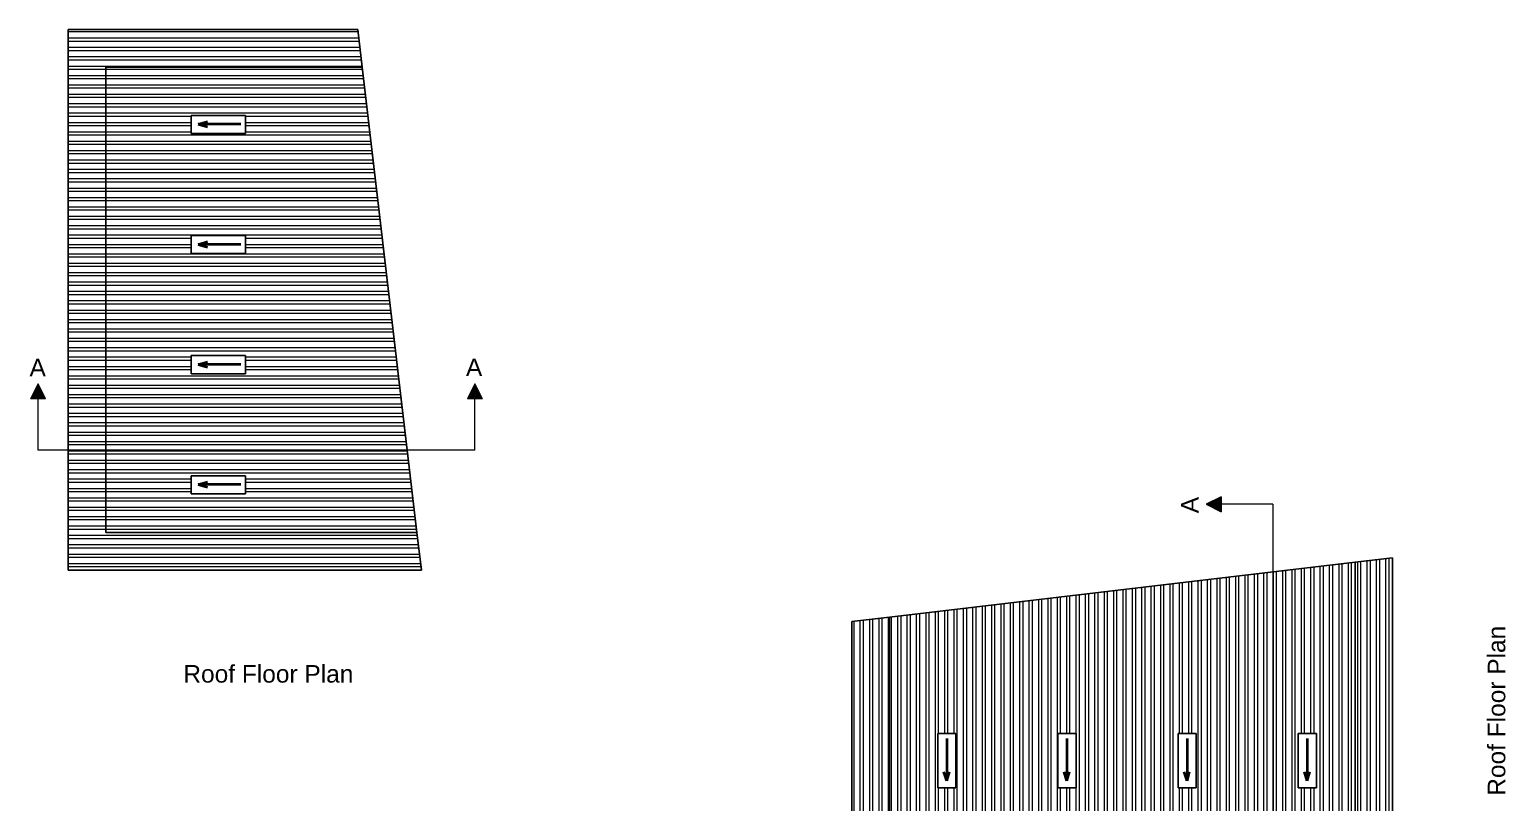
# Model space of a CAD drawing. Header units: inches. Extents: x 54699 to 80583, y -8431 to -3547.
# Drawn here: x 75927 to 77106, y -4717 to -4099 of the extents above; entities that cross this region are included whole.
import ezdxf

# ---------------------------------------------------------------- set-up
doc = ezdxf.new("R2010")
doc.units = ezdxf.units.IN
doc.header["$LTSCALE"] = 0.5
doc.header["$MEASUREMENT"] = 0
for name, color, linetype, lineweight in [('DIM_LINE', 173, 'Continuous', 20), ('door', 202, 'Continuous', 5), ('Toilet', 7, 'Continuous', 25), ('WALL - A', 1, 'Continuous', 40)]:
    doc.layers.add(name, color=color, linetype=linetype, lineweight=lineweight)
doc.styles.get("Standard").update_dxf_attribs({"font": 'arial.ttf'})
pattern_1 = [(180, (1390.345, 639.3444), (-4e-16, -7.5), []), (180, (1387.845, 641.8444), (-4e-16, -7.5), [])]
pattern_2 = [(270, (71845.576, -79370.686), (7.5, -9e-16), []), (270, (71843.076, -79373.186), (7.5, -9e-16), [])]

msp = doc.modelspace()

# ---------------------------------------------------------------- hatches: boundary and pattern name
at = {"linetype": 'ByBlock', "lineweight": 5}
for points in [[(75933.6, -4382.1), (75939.6, -4394.1), (75927.6, -4394.1)], [(76282.6, -4382.1), (76288.6, -4394.1), (76276.6, -4394.1)], [(76867, -4478.4), (76879, -4472.4), (76879, -4484.4)]]:
    msp.add_hatch(color=7, dxfattribs=at).paths.add_polyline_path(points)
at = {"layer": 'DIM_LINE'}
h = msp.add_hatch(dxfattribs=at)
h.set_pattern_fill('ANSI32', color=256, scale=20, angle=135)
h.set_pattern_definition(pattern_1)
h.paths.add_polyline_path([(75987.6, -4129), (76192.5, -4129), (76189, -4099), (75957.6, -4099), (75957.6, -4435.2), (75987.6, -4435.2)])
h = msp.add_hatch(dxfattribs=at)
h.set_pattern_fill('ANSI32', color=256, scale=20, angle=135)
h.set_pattern_definition(pattern_1)
h.paths.add_polyline_path([(76192.5, -4129), (75987.6, -4129), (75987.6, -4435.2), (76228.6, -4435.2)])
h.paths.add_polyline_path([(76099.3, -4359.6), (76099.3, -4374.1), (76056, -4374.1), (76056, -4359.6)], flags=16)
h.paths.add_polyline_path([(76099.3, -4278.1), (76056, -4278.1), (76056, -4263.6), (76099.3, -4263.6)], flags=16)
h.paths.add_polyline_path([(76099.3, -4182.1), (76056, -4182.1), (76056, -4167.6), (76099.3, -4167.6)], flags=16)
h = msp.add_hatch(dxfattribs=at)
h.set_pattern_fill('ANSI32', color=256, scale=20, angle=135)
h.set_pattern_definition(pattern_1)
h.paths.add_polyline_path([(75987.6, -4501), (75987.6, -4435.2), (75957.6, -4435.2), (75957.6, -4531), (76239.9, -4531), (76236.3, -4501)])
h = msp.add_hatch(dxfattribs=at)
h.set_pattern_fill('ANSI32', color=256, scale=20, angle=135)
h.set_pattern_definition(pattern_1)
h.paths.add_polyline_path([(76228.6, -4435.2), (75987.6, -4435.2), (75987.6, -4501), (76236.3, -4501)])
h.paths.add_polyline_path([(76099.3, -4470.1), (76056, -4470.1), (76056, -4455.6), (76099.3, -4455.6)], flags=16)
h = msp.add_hatch(dxfattribs=at)
h.set_pattern_fill('ANSI32', color=256, scale=20, angle=225)
h.set_pattern_definition(pattern_2)
h.paths.add_polyline_path([(76985.9, -4773.4), (76920.2, -4773.4), (76920.2, -4803.4), (77015.9, -4803.4), (77015.9, -4521.2), (76985.9, -4524.7)])
h = msp.add_hatch(dxfattribs=at)
h.set_pattern_fill('ANSI32', color=256, scale=20, angle=225)
h.set_pattern_definition(pattern_2)
h.paths.add_polyline_path([(76920.2, -4532.4), (76920.2, -4773.4), (76985.9, -4773.4), (76985.9, -4524.7)])
h.paths.add_polyline_path([(76955, -4661.7), (76955, -4705.1), (76940.5, -4705.1), (76940.5, -4661.7)], flags=16)
h = msp.add_hatch(dxfattribs=at)
h.set_pattern_fill('ANSI32', color=256, scale=20, angle=225)
h.set_pattern_definition(pattern_2)
h.paths.add_polyline_path([(76613.9, -4568.5), (76613.9, -4773.4), (76920.2, -4773.4), (76920.2, -4532.4)])
h.paths.add_polyline_path([(76844.5, -4661.7), (76859, -4661.7), (76859, -4705.1), (76844.5, -4705.1)], flags=16)
h.paths.add_polyline_path([(76763, -4661.7), (76763, -4705.1), (76748.5, -4705.1), (76748.5, -4661.7)], flags=16)
h.paths.add_polyline_path([(76667, -4661.7), (76667, -4705.1), (76652.5, -4705.1), (76652.5, -4661.7)], flags=16)
h = msp.add_hatch(dxfattribs=at)
h.set_pattern_fill('ANSI32', color=256, scale=20, angle=225)
h.set_pattern_definition(pattern_2)
h.paths.add_polyline_path([(76613.9, -4773.4), (76613.9, -4568.5), (76583.9, -4572), (76583.9, -4803.4), (76920.2, -4803.4), (76920.2, -4773.4)])

# ---------------------------------------------------------------- linework, layer by layer
at = {"color": 7, "linetype": 'ByBlock', "lineweight": 5}
for p, q in [((75933.6, -4382.1), (75927.6, -4394.1)), ((75939.6, -4394.1), (75933.6, -4382.1)), ((76282.6, -4382.1), (76276.6, -4394.1)), ((76288.6, -4394.1), (76282.6, -4382.1)), ((75939.6, -4394.1), (75927.6, -4394.1)), ((75933.6, -4435.2), (75933.6, -4394.1)), ((76288.6, -4394.1), (76276.6, -4394.1)), ((76282.6, -4435.2), (76282.6, -4394.1)), ((76282.6, -4435.2), (75933.6, -4435.2)), ((76879, -4472.4), (76867, -4478.4)), ((76867, -4478.4), (76879, -4484.4)), ((76879, -4472.4), (76879, -4484.4)), ((76920.2, -4478.4), (76879, -4478.4)), ((76920.2, -4478.4), (76920.2, -4827.4))]:
    msp.add_line(p, q, dxfattribs=at)
at = {"layer": 'DIM_LINE'}
for points in [[(76056, -4167.6), (76056, -4182.1), (76099.3, -4182.1), (76099.3, -4167.6)], [(76056, -4263.6), (76056, -4278.1), (76099.3, -4278.1), (76099.3, -4263.6)], [(76056, -4359.6), (76056, -4374.1), (76099.3, -4374.1), (76099.3, -4359.6)], [(76056, -4455.6), (76056, -4470.1), (76099.3, -4470.1), (76099.3, -4455.6)], [(76652.5, -4705.1), (76667, -4705.1), (76667, -4661.7), (76652.5, -4661.7)], [(76748.5, -4705.1), (76763, -4705.1), (76763, -4661.7), (76748.5, -4661.7)], [(76844.5, -4705.1), (76859, -4705.1), (76859, -4661.7), (76844.5, -4661.7)], [(76940.5, -4705.1), (76955, -4705.1), (76955, -4661.7), (76940.5, -4661.7)]]:
    msp.add_lwpolyline(points, close=True, dxfattribs=at)
at = {"layer": 'door', "ltscale": 0.5}
for points in [[(76099.3, -4167.6), (76099.3, -4182.1), (76056, -4182.1), (76056, -4167.6)], [(76099.3, -4263.6), (76099.3, -4278.1), (76056, -4278.1), (76056, -4263.6)], [(76099.3, -4359.6), (76099.3, -4374.1), (76056, -4374.1), (76056, -4359.6)], [(76099.3, -4455.6), (76099.3, -4470.1), (76056, -4470.1), (76056, -4455.6)], [(76652.5, -4661.7), (76667, -4661.7), (76667, -4705.1), (76652.5, -4705.1)], [(76748.5, -4661.7), (76763, -4661.7), (76763, -4705.1), (76748.5, -4705.1)], [(76844.5, -4661.7), (76859, -4661.7), (76859, -4705.1), (76844.5, -4705.1)], [(76940.5, -4661.7), (76955, -4661.7), (76955, -4705.1), (76940.5, -4705.1)]]:
    msp.add_lwpolyline(points, close=True, dxfattribs=at)
at = {"layer": 'Toilet'}
for p, q in [((75957.6, -4531), (75957.6, -4099)), ((75957.6, -4099), (76189, -4099)), ((76189, -4099), (76192.5, -4129)), ((75987.6, -4501), (75987.6, -4129)), ((75987.6, -4129), (76192.5, -4129)), ((76192.5, -4129), (76236.3, -4501)), ((75987.6, -4501), (76236.3, -4501)), ((76236.3, -4501), (76239.9, -4531)), ((76613.9, -4568.5), (76985.9, -4524.7)), ((76985.9, -4524.7), (77015.9, -4521.2)), ((76985.9, -4773.4), (76985.9, -4524.7)), ((77015.9, -4803.4), (77015.9, -4521.2)), ((75957.6, -4531), (76239.9, -4531)), ((76583.9, -4572), (76613.9, -4568.5)), ((76583.9, -4803.4), (76583.9, -4572)), ((76613.9, -4773.4), (76613.9, -4568.5))]:
    msp.add_line(p, q, dxfattribs=at)
at = {"layer": 'WALL - A'}
for p, q in [((76061.6, -4174.7), (76068.9, -4172.5)), ((76095.5, -4174.7), (76061.6, -4174.7)), ((76061.6, -4174.7), (76068.9, -4176.8)), ((76061.6, -4270.7), (76068.9, -4268.5)), ((76095.5, -4270.7), (76061.6, -4270.7)), ((76061.6, -4270.7), (76068.9, -4272.8)), ((76061.6, -4366.7), (76068.9, -4364.5)), ((76095.5, -4366.7), (76061.6, -4366.7)), ((76061.6, -4366.7), (76068.9, -4368.8)), ((76061.6, -4462.7), (76068.9, -4460.5)), ((76095.5, -4462.7), (76061.6, -4462.7)), ((76061.6, -4462.7), (76068.9, -4464.8)), ((76659.6, -4665.5), (76659.6, -4699.5)), ((76755.6, -4665.5), (76755.6, -4699.5)), ((76851.6, -4665.5), (76851.6, -4699.5)), ((76947.6, -4665.5), (76947.6, -4699.5)), ((76659.6, -4699.5), (76657.4, -4692.2)), ((76659.6, -4699.5), (76661.7, -4692.2)), ((76755.6, -4699.5), (76753.4, -4692.2)), ((76755.6, -4699.5), (76757.7, -4692.2)), ((76851.6, -4699.5), (76849.4, -4692.2)), ((76851.6, -4699.5), (76853.7, -4692.2)), ((76947.6, -4699.5), (76945.4, -4692.2)), ((76947.6, -4699.5), (76949.7, -4692.2))]:
    msp.add_line(p, q, dxfattribs=at)

# ---------------------------------------------------------------- texts
at = {"color": 7, "linetype": 'ByBlock', "lineweight": 5, "char_height": 14}
for s, insert, width, attachment_point in [('A', (75939.8, -4362.1), 26.58, 3), ('A', (76288.5, -4361.9), 26.58, 3), ('{\\fArial CE|b0|i0|c0|p34;Roof\\fArial CE|b0|i0|c238|p34; Floor Plan}', (76117.6, -4614), 235.547, 5)]:
    msp.add_mtext(s, dxfattribs=dict(at, insert=insert, width=width, attachment_point=attachment_point))
at = {"color": 7, "linetype": 'ByBlock', "lineweight": 5, "char_height": 14, "rotation": 90}
for s, insert, width, attachment_point in [('A', (76846.8, -4472.5), 26.58, 3), ('{\\fArial CE|b0|i0|c0|p34;Roof\\fArial CE|b0|i0|c238|p34; Floor Plan}', (77099, -4643.4), 235.547, 5)]:
    msp.add_mtext(s, dxfattribs=dict(at, insert=insert, width=width, attachment_point=attachment_point))

doc.saveas('drawing.dxf')
